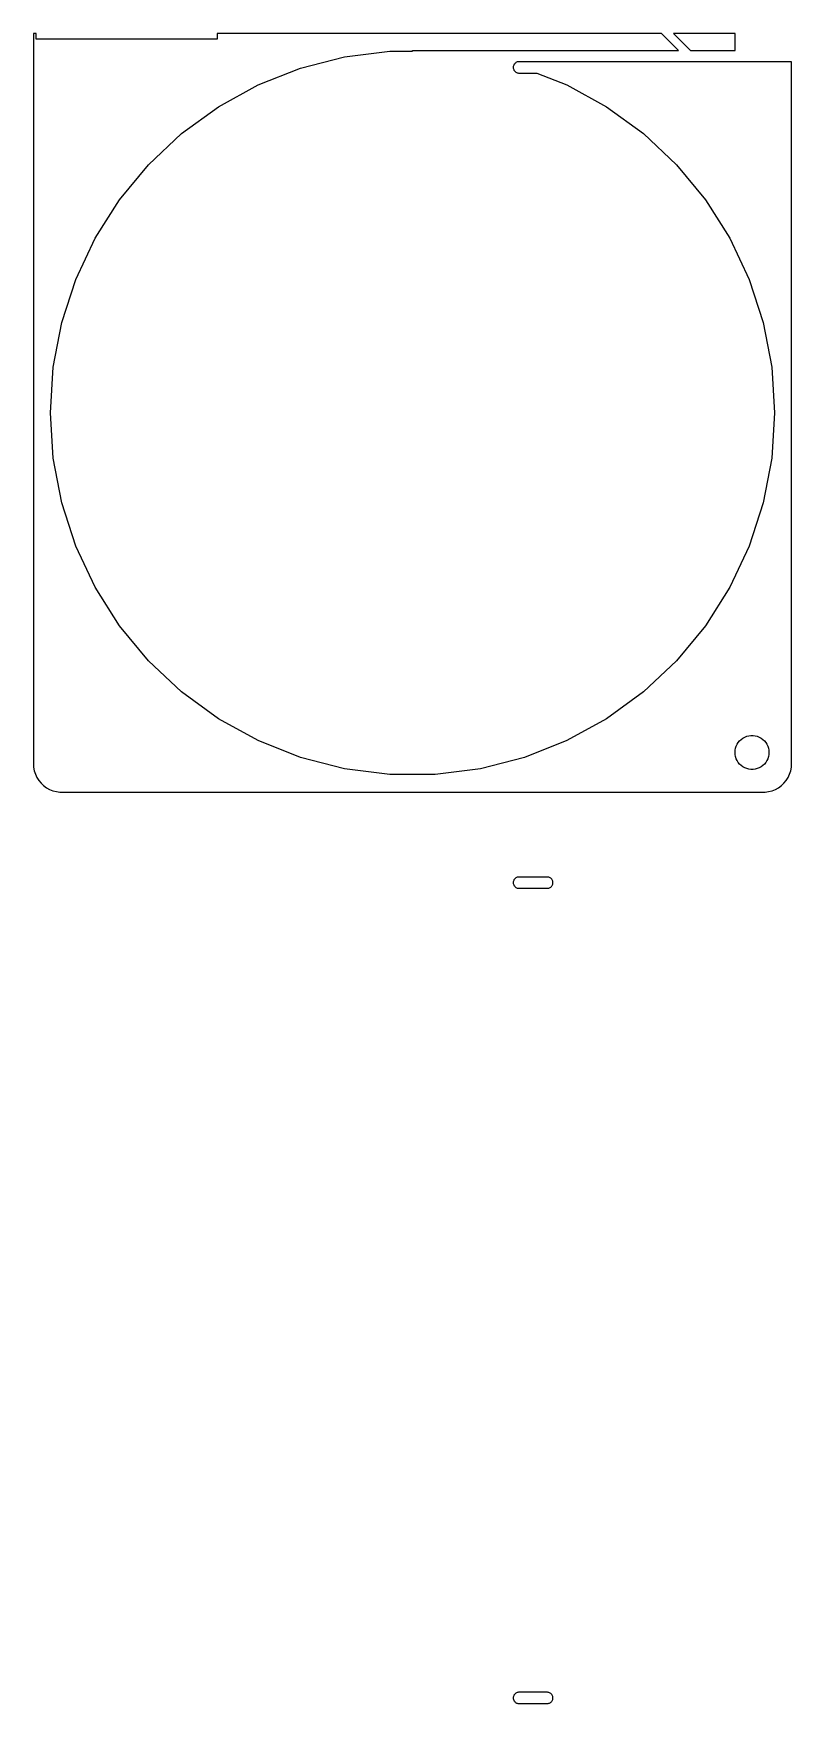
# Model space of a CAD drawing. Header units: metres. Extents: x -67 to 67, y 60 to 355.
import ezdxf

# ---------------------------------------------------------------- set-up
doc = ezdxf.new("R2010")
doc.units = ezdxf.units.M

msp = doc.modelspace()

# ---------------------------------------------------------------- linework, layer by layer
for p, q in [((-66.5, 355), (-67, 355)), ((-67, 355), (-67, 226)), ((-66.5, 354), (-66.5, 355)), ((-34.5, 354), (-66.5, 354)), ((44.0099, 354.99), (-34.5, 354.99)), ((-34.5, 354.99), (-34.5, 354)), ((47, 352), (44.0099, 354.99)), ((57, 354.99), (46.1312, 354.99)), ((46.1312, 354.99), (49.1213, 352)), ((57, 352), (57, 354.99)), ((-11.9924, 350.866), (-4.0186, 351.874)), ((-4.0186, 351.874), (0, 351.874)), ((0, 351.874), (0, 352)), ((0, 352), (47, 352)), ((49.1213, 352), (57, 352)), ((-27.2499, 345.909), (-19.7771, 348.868)), ((-19.7771, 348.868), (-11.9924, 350.866)), ((17.8189, 349.125), (17.811, 349)), ((17.811, 349), (17.8189, 348.875)), ((17.8424, 349.249), (17.8189, 349.125)), ((17.8189, 348.875), (17.8424, 348.751)), ((17.8812, 349.368), (17.8424, 349.249)), ((17.8424, 348.751), (17.8812, 348.632)), ((17.9347, 349.482), (17.8812, 349.368)), ((17.8812, 348.632), (17.9347, 348.518)), ((18.002, 349.588), (17.9347, 349.482)), ((17.9347, 348.518), (18.002, 348.412)), ((18.082, 349.685), (18.002, 349.588)), ((18.002, 348.412), (18.082, 348.315)), ((18.1736, 349.771), (18.082, 349.685)), ((18.082, 348.315), (18.1736, 348.229)), ((18.2752, 349.844), (18.1736, 349.771)), ((18.1736, 348.229), (18.2752, 348.156)), ((18.3852, 349.905), (18.2752, 349.844)), ((18.2752, 348.156), (18.3852, 348.095)), ((18.502, 349.951), (18.3852, 349.905)), ((18.6236, 349.982), (18.502, 349.951)), ((18.7482, 349.998), (18.6236, 349.982)), ((19.561, 349.998), (18.7482, 349.998)), ((67, 350), (19.561, 350)), ((19.561, 350), (19.561, 349.998)), ((67, 226), (67, 350)), ((-34.2929, 342.037), (-27.2499, 345.909)), ((18.3852, 348.095), (18.502, 348.049)), ((18.502, 348.049), (18.6236, 348.018)), ((18.6236, 348.018), (18.7482, 348.002)), ((18.7482, 348.002), (21.9634, 348.002)), ((21.9634, 348.002), (27.2499, 345.909)), ((27.2499, 345.909), (34.2929, 342.037)), ((-40.7951, 337.313), (-34.2929, 342.037)), ((34.2929, 342.037), (40.7951, 337.313)), ((-46.654, 331.811), (-40.7951, 337.313)), ((40.7951, 337.313), (46.654, 331.811)), ((-51.7771, 325.618), (-46.654, 331.811)), ((46.654, 331.811), (51.7771, 325.618)), ((-56.0836, 318.832), (-51.7771, 325.618)), ((51.7771, 325.618), (56.0836, 318.832)), ((-59.5057, 311.56), (-56.0836, 318.832)), ((56.0836, 318.832), (59.5057, 311.56)), ((-61.9893, 303.916), (-59.5057, 311.56)), ((59.5057, 311.56), (61.9893, 303.916)), ((-63.4953, 296.021), (-61.9893, 303.916)), ((61.9893, 303.916), (63.4953, 296.021)), ((-64, 288), (-63.4953, 296.021)), ((63.4953, 296.021), (64, 288)), ((-63.4953, 279.979), (-64, 288)), ((64, 288), (63.4953, 279.979)), ((-61.9893, 272.084), (-63.4953, 279.979)), ((63.4953, 279.979), (61.9893, 272.084)), ((-59.5057, 264.44), (-61.9893, 272.084)), ((61.9893, 272.084), (59.5057, 264.44)), ((-56.0836, 257.168), (-59.5057, 264.44)), ((59.5057, 264.44), (56.0836, 257.168)), ((-51.7771, 250.382), (-56.0836, 257.168)), ((56.0836, 257.168), (51.7771, 250.382)), ((-46.654, 244.189), (-51.7771, 250.382)), ((51.7771, 250.382), (46.654, 244.189)), ((-40.7951, 238.687), (-46.654, 244.189)), ((46.654, 244.189), (40.7951, 238.687)), ((-34.2929, 233.963), (-40.7951, 238.687)), ((40.7951, 238.687), (34.2929, 233.963)), ((-27.2499, 230.091), (-34.2929, 233.963)), ((34.2929, 233.963), (27.2499, 230.091)), ((57.8131, 230.054), (58.0877, 230.312)), ((58.0877, 230.312), (58.3925, 230.533)), ((58.3925, 230.533), (58.7227, 230.714)), ((58.7227, 230.714), (59.0729, 230.853)), ((59.0729, 230.853), (59.4379, 230.947)), ((59.4379, 230.947), (59.8116, 230.994)), ((59.8116, 230.994), (60.1884, 230.994)), ((60.1884, 230.994), (60.5621, 230.947)), ((60.5621, 230.947), (60.927, 230.853)), ((60.927, 230.853), (61.2773, 230.714)), ((61.2773, 230.714), (61.6075, 230.533)), ((61.6075, 230.533), (61.9123, 230.312)), ((61.9123, 230.312), (62.1869, 230.054)), ((-19.7771, 227.132), (-27.2499, 230.091)), ((27.2499, 230.091), (19.7771, 227.132)), ((57, 228), (57.0237, 228.376)), ((57.0237, 227.624), (57, 228)), ((57.0237, 228.376), (57.0942, 228.746)), ((57.0942, 227.254), (57.0237, 227.624)), ((57.0942, 228.746), (57.2107, 229.104)), ((57.2107, 226.896), (57.0942, 227.254)), ((57.2107, 229.104), (57.3711, 229.445)), ((57.3711, 229.445), (57.5729, 229.763)), ((57.5729, 229.763), (57.8131, 230.054)), ((62.1869, 230.054), (62.427, 229.763)), ((62.427, 229.763), (62.6289, 229.445)), ((62.6289, 229.445), (62.7893, 229.104)), ((62.7893, 229.104), (62.9057, 228.746)), ((62.9057, 227.254), (62.7893, 226.896)), ((62.9057, 228.746), (62.9763, 228.376)), ((62.9763, 227.624), (62.9057, 227.254)), ((62.9763, 228.376), (63, 228)), ((63, 228), (62.9763, 227.624)), ((-67, 226), (-66.9606, 225.373)), ((-66.9606, 225.373), (-66.8429, 224.757)), ((-66.8429, 224.757), (-66.6489, 224.159)), ((-11.9924, 225.134), (-19.7771, 227.132)), ((-4.0186, 224.126), (-11.9924, 225.134)), ((11.9924, 225.134), (4.0186, 224.126)), ((19.7771, 227.132), (11.9924, 225.134)), ((57.3711, 226.555), (57.2107, 226.896)), ((57.5729, 226.237), (57.3711, 226.555)), ((57.8131, 225.946), (57.5729, 226.237)), ((58.0877, 225.688), (57.8131, 225.946)), ((58.3925, 225.467), (58.0877, 225.688)), ((58.7227, 225.286), (58.3925, 225.467)), ((59.0729, 225.147), (58.7227, 225.286)), ((59.4379, 225.053), (59.0729, 225.147)), ((59.8116, 225.006), (59.4379, 225.053)), ((60.1884, 225.006), (59.8116, 225.006)), ((60.5621, 225.053), (60.1884, 225.006)), ((60.927, 225.147), (60.5621, 225.053)), ((61.2773, 225.286), (60.927, 225.147)), ((61.6075, 225.467), (61.2773, 225.286)), ((61.9123, 225.688), (61.6075, 225.467)), ((62.1869, 225.946), (61.9123, 225.688)), ((62.427, 226.237), (62.1869, 225.946)), ((62.6289, 226.555), (62.427, 226.237)), ((62.7893, 226.896), (62.6289, 226.555)), ((66.6489, 224.159), (66.8429, 224.757)), ((66.8429, 224.757), (66.9606, 225.373)), ((66.9606, 225.373), (67, 226)), ((-66.6489, 224.159), (-66.3815, 223.591)), ((-66.3815, 223.591), (-66.0451, 223.061)), ((-66.0451, 223.061), (-65.6448, 222.577)), ((-65.6448, 222.577), (-65.1871, 222.147)), ((-65.1871, 222.147), (-64.6791, 221.778)), ((-64.6791, 221.778), (-64.1289, 221.476)), ((-64.1289, 221.476), (-63.5451, 221.245)), ((4.0186, 224.126), (-4.0186, 224.126)), ((63.5451, 221.245), (64.1289, 221.476)), ((64.1289, 221.476), (64.6791, 221.778)), ((64.6791, 221.778), (65.1871, 222.147)), ((65.1871, 222.147), (65.6448, 222.577)), ((65.6448, 222.577), (66.0451, 223.061)), ((66.0451, 223.061), (66.3815, 223.591)), ((66.3815, 223.591), (66.6489, 224.159)), ((-63.5451, 221.245), (-62.9369, 221.089)), ((-62.9369, 221.089), (-62.3139, 221.01)), ((-62.3139, 221.01), (62.3139, 221.01)), ((62.3139, 221.01), (62.9369, 221.089)), ((62.9369, 221.089), (63.5451, 221.245)), ((17.8189, 205.125), (17.811, 205)), ((17.811, 205), (17.8189, 204.875)), ((17.8424, 205.249), (17.8189, 205.125)), ((17.8189, 204.875), (17.8424, 204.751)), ((17.8812, 205.368), (17.8424, 205.249)), ((17.8424, 204.751), (17.8812, 204.632)), ((17.9347, 205.482), (17.8812, 205.368)), ((17.8812, 204.632), (17.9347, 204.518)), ((18.002, 205.588), (17.9347, 205.482)), ((17.9347, 204.518), (18.002, 204.412)), ((18.082, 205.685), (18.002, 205.588)), ((18.002, 204.412), (18.082, 204.315)), ((18.1736, 205.771), (18.082, 205.685)), ((18.082, 204.315), (18.1736, 204.229)), ((18.2752, 205.844), (18.1736, 205.771)), ((18.1736, 204.229), (18.2752, 204.156)), ((18.3852, 205.905), (18.2752, 205.844)), ((18.2752, 204.156), (18.3852, 204.095)), ((18.502, 205.951), (18.3852, 205.905)), ((18.3852, 204.095), (18.502, 204.049)), ((18.6236, 205.982), (18.502, 205.951)), ((18.502, 204.049), (18.6236, 204.018)), ((18.7482, 205.998), (18.6236, 205.982)), ((18.6236, 204.018), (18.7482, 204.002)), ((23.8738, 205.998), (18.7482, 205.998)), ((18.7482, 204.002), (23.8738, 204.002)), ((23.9984, 205.982), (23.8738, 205.998)), ((23.8738, 204.002), (23.9984, 204.018)), ((24.12, 205.951), (23.9984, 205.982)), ((23.9984, 204.018), (24.12, 204.049)), ((24.2368, 205.905), (24.12, 205.951)), ((24.12, 204.049), (24.2368, 204.095)), ((24.3468, 205.844), (24.2368, 205.905)), ((24.2368, 204.095), (24.3468, 204.156)), ((24.4484, 205.771), (24.3468, 205.844)), ((24.3468, 204.156), (24.4484, 204.229)), ((24.54, 205.685), (24.4484, 205.771)), ((24.4484, 204.229), (24.54, 204.315)), ((24.62, 205.588), (24.54, 205.685)), ((24.54, 204.315), (24.62, 204.412)), ((24.6873, 205.482), (24.62, 205.588)), ((24.62, 204.412), (24.6873, 204.518)), ((24.7408, 205.368), (24.6873, 205.482)), ((24.6873, 204.518), (24.7408, 204.632)), ((24.7796, 205.249), (24.7408, 205.368)), ((24.7408, 204.632), (24.7796, 204.751)), ((24.8031, 205.125), (24.7796, 205.249)), ((24.7796, 204.751), (24.8031, 204.875)), ((24.811, 205), (24.8031, 205.125)), ((24.8031, 204.875), (24.811, 205)), ((18.502, 61.951), (18.3852, 61.9048)), ((18.6236, 61.9823), (18.502, 61.951)), ((18.7482, 61.998), (18.6236, 61.9823)), ((23.8738, 61.998), (18.7482, 61.998)), ((23.9984, 61.9823), (23.8738, 61.998)), ((24.12, 61.951), (23.9984, 61.9823)), ((24.2368, 61.9048), (24.12, 61.951)), ((17.8189, 61.1253), (17.811, 61)), ((17.811, 61), (17.8189, 60.8747)), ((17.8424, 61.2487), (17.8189, 61.1253)), ((17.8189, 60.8747), (17.8424, 60.7513)), ((17.8812, 61.3681), (17.8424, 61.2487)), ((17.8424, 60.7513), (17.8812, 60.6319)), ((17.9347, 61.4818), (17.8812, 61.3681)), ((17.8812, 60.6319), (17.9347, 60.5182)), ((18.002, 61.5878), (17.9347, 61.4818)), ((17.9347, 60.5182), (18.002, 60.4122)), ((18.082, 61.6845), (18.002, 61.5878)), ((18.002, 60.4122), (18.082, 60.3154)), ((18.1736, 61.7705), (18.082, 61.6845)), ((18.082, 60.3154), (18.1736, 60.2295)), ((18.2752, 61.8443), (18.1736, 61.7705)), ((18.1736, 60.2295), (18.2752, 60.1557)), ((18.3852, 61.9048), (18.2752, 61.8443)), ((18.2752, 60.1557), (18.3852, 60.0952)), ((18.3852, 60.0952), (18.502, 60.0489)), ((18.502, 60.0489), (18.6236, 60.0177)), ((18.6236, 60.0177), (18.7482, 60.002)), ((18.7482, 60.002), (23.8738, 60.002)), ((23.8738, 60.002), (23.9984, 60.0177)), ((23.9984, 60.0177), (24.12, 60.0489)), ((24.12, 60.0489), (24.2368, 60.0952)), ((24.3468, 61.8443), (24.2368, 61.9048)), ((24.2368, 60.0952), (24.3468, 60.1557)), ((24.4484, 61.7705), (24.3468, 61.8443)), ((24.3468, 60.1557), (24.4484, 60.2295)), ((24.54, 61.6845), (24.4484, 61.7705)), ((24.4484, 60.2295), (24.54, 60.3154)), ((24.62, 61.5878), (24.54, 61.6845)), ((24.54, 60.3154), (24.62, 60.4122)), ((24.6873, 61.4818), (24.62, 61.5878)), ((24.62, 60.4122), (24.6873, 60.5182)), ((24.7408, 61.3681), (24.6873, 61.4818)), ((24.6873, 60.5182), (24.7408, 60.6319)), ((24.7796, 61.2487), (24.7408, 61.3681)), ((24.7408, 60.6319), (24.7796, 60.7513)), ((24.8031, 61.1253), (24.7796, 61.2487)), ((24.7796, 60.7513), (24.8031, 60.8747)), ((24.811, 61), (24.8031, 61.1253)), ((24.8031, 60.8747), (24.811, 61))]:
    msp.add_line(p, q)

doc.saveas('drawing.dxf')
